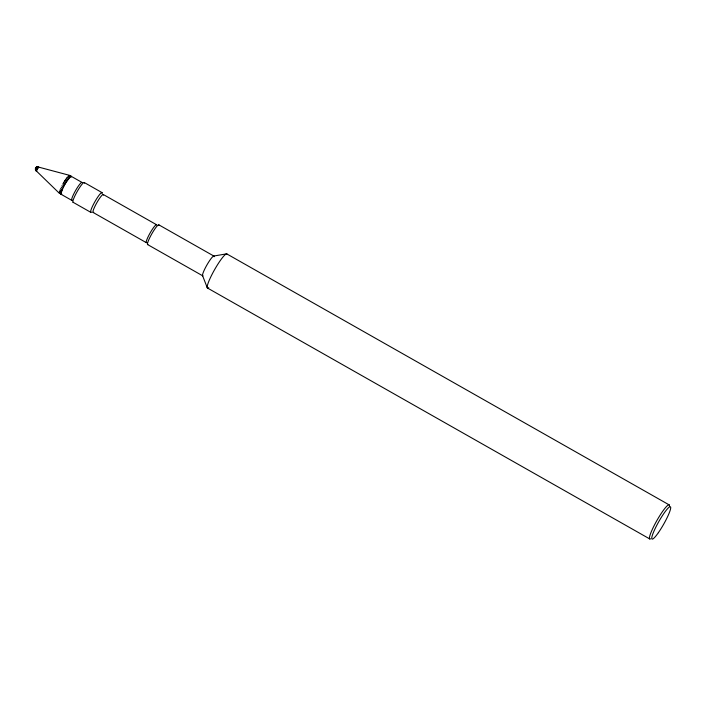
<?xml version="1.0" encoding="UTF-8"?>
<svg xmlns="http://www.w3.org/2000/svg" width="706" height="706" viewBox="0 0 706 706"><rect width="100%" height="100%" fill="white"/><g stroke="black" fill="none" stroke-linecap="round" stroke-linejoin="round"><path stroke-width="1.06" d="M35.9 169.616L36.5 171.09L59.41 193.329L61.766 194.115L59.763 193.25M82.002 182.43L69.453 175.317L38.742 167.137L37.559 168.531C33.085 165.892 37.612 173.658 36.28 169.872M37.25 167.966L37.162 169.211C33.914 166.325 36.315 173.376 36.668 168.955C39.289 164.939 37.603 168.575 38.742 167.137C38.998 166.528 32.723 167.41 37.762 168.213L36.844 167.225L35.953 167.525M71.068 176.332C66.179 180.93 62.657 187.469 60.945 193.956A10.325 1.536 -60.4 0 0 61.343 194.335M36.456 171.046C34.673 169.837 38 171.867 35.521 169.616C36.862 171.929 35.821 170.349 35.397 168.443M36.633 170.331L37.162 169.211M68.632 178.75L67.255 177.232L64.652 180.957L62.843 184.019L64.184 185.81M37.021 167.719C35.635 166.166 40.789 167.49 37.78 167.622M36.721 167.49L37.215 167.225M36.341 169.978L36.827 169.881L35.326 169.025L35.6 169.387M213.653 256.049L226.423 253.886M35.724 170.164C34.726 168.443 36.659 166.139 38.389 167.357M36.465 169.475L37.356 168.866L36.941 168.434M38.53 167.225C36.862 165.857 34.065 169.14 36.191 170.305M69.647 175.503L71.35 176.385A10.325 1.536 -60.4 0 1 71.465 176.968M226.953 253.992L669.217 504.905M84.296 182.545L102.052 192.623M158.894 224.87L213.953 256.11M103.314 194.521L156.6 224.755M61.069 194.282L71.721 200.327M93.033 212.418L146.319 242.652M72.983 202.225L90.747 212.303M147.58 244.55L202.648 275.79M207.414 287.986L649.688 538.907M59.172 192.685L60.945 193.956M69.1 175.397L70.644 176.553M36.253 170.623L36.465 168.204L38.398 167.048C36.341 166.387 34.938 169.299 36.174 170.817M59.286 191.97L60.981 193.365M68.606 175.759L70.088 177.038M37.956 167.913L37.93 167.296M59.56 191.026L61.184 192.535M67.988 176.368L69.409 177.78M59.984 189.879L61.528 191.485M60.539 188.564L62.022 190.249M36.827 170.861L36.297 170.42M66.443 178.3L67.785 179.915M61.219 187.116L62.64 188.864M65.561 179.553L66.885 181.248M61.996 185.59L63.372 187.372M64.652 180.957L65.967 182.704M63.734 182.457L65.058 184.248M202.56 275.649L207.264 287.739M650.579 538.855A19.618 2.912 -60.4 0 1 657.277 519.837A19.618 2.912 -60.4 0 1 669.447 506.017M208.747 287.669A19.618 2.912 -60.4 0 1 214.165 270.407A19.618 2.912 -60.4 0 1 227.182 254.601M72.427 200.16A10.325 1.536 -60.4 0 1 75.057 191.467A10.325 1.536 -60.4 0 1 82.081 182.563M91.515 212.118A11.358 1.686 -60.4 0 1 95.142 201.263A11.358 1.686 -60.4 0 1 102.149 193.62M93.739 212.25A10.325 1.536 -60.4 0 1 96.81 202.772A10.325 1.536 -60.4 0 1 103.438 195.112M202.949 275.852A11.358 1.686 -60.4 0 1 207.29 264.326A11.358 1.686 -60.4 0 1 214.086 256.755M147.024 242.485A10.325 1.536 -60.4 0 1 149.654 233.792A10.325 1.536 -60.4 0 1 156.688 224.887M147.889 244.611A11.358 1.686 -60.4 0 1 152.231 233.086A11.358 1.686 -60.4 0 1 159.026 225.514M73.292 202.287A11.358 1.686 -60.4 0 1 77.625 190.761A11.358 1.686 -60.4 0 1 84.429 183.189M658.389 532.659A18.585 2.762 -60.4 0 0 670.479 506.811A18.585 2.762 -60.4 0 0 654.815 529.271A18.585 2.762 -60.4 0 0 658.389 532.659"/></g></svg>
